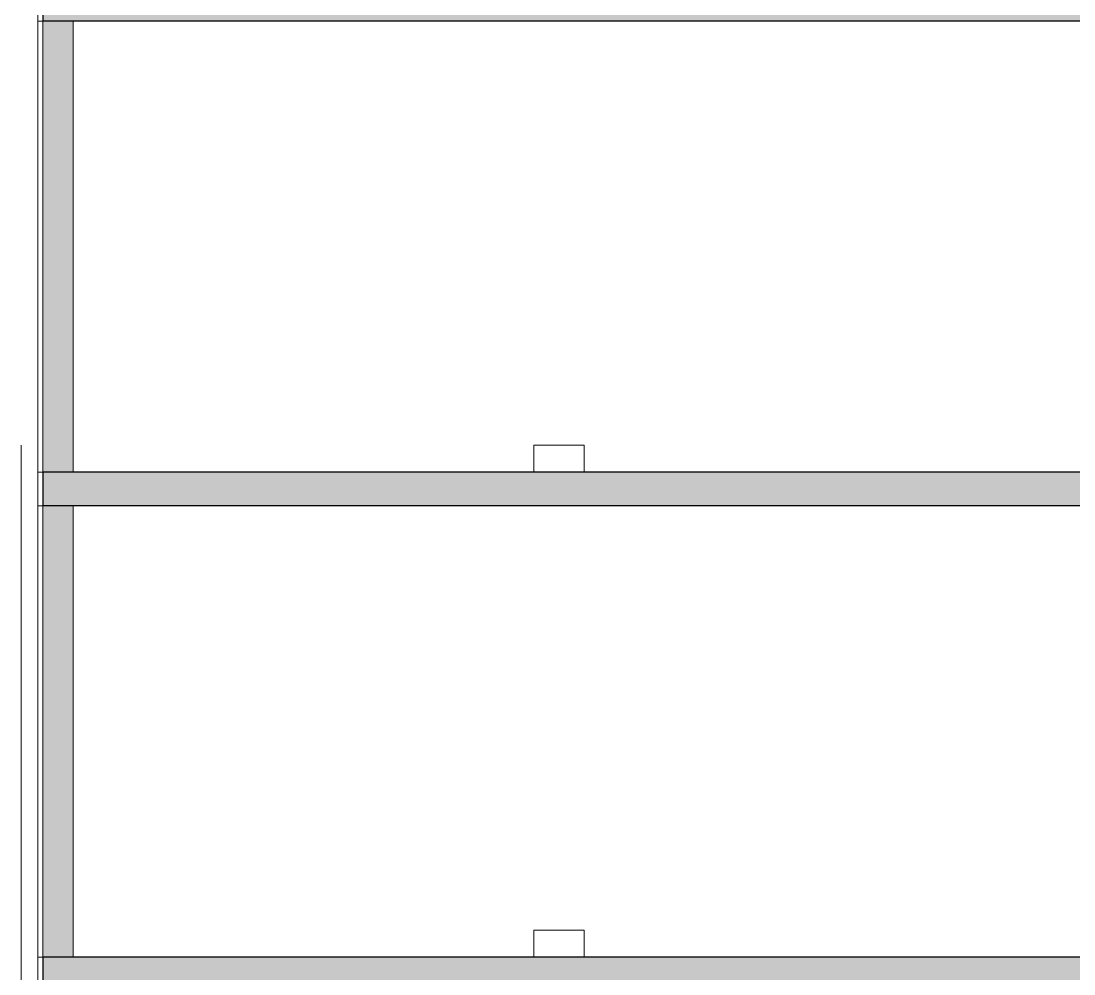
# Model space of a CAD drawing. Header units: metres. Extents: x -0.3 to 19.2, y -7 to 21.5.
# Drawn here: x 0.03 to 6.28, y 2.77 to 8.43 of the extents above; entities that cross this region are included whole.
import ezdxf

# ---------------------------------------------------------------- set-up
doc = ezdxf.new("R2010")
doc.units = ezdxf.units.M
doc.header["$MEASUREMENT"] = 0
for name, color, linetype in [('C_Schnitt C RB_1_110 Wand Aussen', 7, 'Continuous'), ('C_Schnitt C RB_1_210 Decke', 7, 'Continuous'), ('C_Schnitt C RB_1_270 Deckendurchbruchsymbol', 7, 'Continuous'), ('C_Schnitt C RB_1_840 Baulinien', 7, 'Continuous')]:
    doc.layers.add(name, color=color, linetype=linetype)
doc.linetypes.add('Grenze Grundstück', pattern='A,0,[1,415_260415_PP_VA_RB_2_3 Schn C1.Shx,S=0.00031746,R=0,X=0,Y=0],-0.04,0', length=0.04)

msp = doc.modelspace()

# ---------------------------------------------------------------- hatches: boundary and pattern name
at = {"layer": 'C_Schnitt C RB_1_110 Wand Aussen', "linetype": 'Continuous', "lineweight": 0, "true_color": 0x000000}
for points in [[(0.3394, 8.43), (0.1594, 8.43), (0.1594, 5.75), (0.3394, 5.75)], [(0.1594, 2.87), (0.3394, 2.87), (0.3394, 5.55), (0.1594, 5.55)]]:
    msp.add_hatch(color=18, dxfattribs=at).paths.add_polyline_path(points)
at = {"layer": 'C_Schnitt C RB_1_210 Decke', "linetype": 'Continuous', "lineweight": 0, "true_color": 0x000000}
for points in [[(0.1594, 8.43), (7.94, 8.43), (7.94, 8.625), (7.79, 8.625), (7.79, 8.63), (0.1594, 8.63)], [(0.1594, 5.55), (7.94, 5.55), (7.94, 5.745), (7.79, 5.745), (7.79, 5.75), (0.1594, 5.75)], [(0.1594, 2.87), (0.1594, 2.67), (8.04, 2.67), (8.04, 2.865), (7.89, 2.865), (7.89, 2.87)]]:
    msp.add_hatch(color=18, dxfattribs=at).paths.add_polyline_path(points)

# ---------------------------------------------------------------- linework, layer by layer
at = {"layer": 'C_Schnitt C RB_1_110 Wand Aussen', "color": 7, "linetype": 'Continuous', "lineweight": 18, "ltscale": 1000}
for p, q in [((0.1305, 5.75), (0.1305, 8.43)), ((0.1594, 8.43), (0.1311, 8.43)), ((0.1594, 8.43), (0.1594, 5.75)), ((0.3394, 8.43), (0.3394, 5.75)), ((0.1311, 5.75), (0.1594, 5.75)), ((0.1305, 2.87), (0.1305, 5.55)), ((0.1594, 5.55), (0.1311, 5.55)), ((0.1594, 5.55), (0.1594, 2.87)), ((0.3394, 5.55), (0.3394, 2.87)), ((0.1311, 2.87), (0.1594, 2.87))]:
    msp.add_line(p, q, dxfattribs=at)
at = {"layer": 'C_Schnitt C RB_1_210 Decke', "color": 7, "linetype": 'Continuous', "lineweight": 13, "ltscale": 1000}
for p, q in [((0.1305, 8.43), (0.1305, 8.63)), ((0.1305, 8.43), (0.1311, 8.43)), ((0.1305, 5.75), (0.1311, 5.75)), ((0.1305, 5.55), (0.1305, 5.75)), ((0.1305, 5.55), (0.1311, 5.55)), ((0.1305, 2.87), (0.1311, 2.87)), ((0.1305, 2.67), (0.1305, 2.87))]:
    msp.add_line(p, q, dxfattribs=at)
at = {"layer": 'C_Schnitt C RB_1_210 Decke', "color": 7, "linetype": 'Continuous', "lineweight": 25, "ltscale": 1000}
for p, q in [((0.1594, 8.63), (0.1594, 8.43)), ((0.3394, 8.43), (0.1594, 8.43)), ((6.655, 8.43), (0.3394, 8.43)), ((0.1594, 5.75), (0.1594, 5.55)), ((0.3394, 5.75), (0.1594, 5.75)), ((0.3394, 5.55), (0.1594, 5.55)), ((6.655, 5.55), (0.3394, 5.55)), ((0.1594, 2.87), (0.1594, 2.67)), ((0.3394, 2.87), (0.1594, 2.87))]:
    msp.add_line(p, q, dxfattribs=at)
at = {"layer": 'C_Schnitt C RB_1_210 Decke', "color": 7, "linetype": 'Continuous', "lineweight": 25, "ltscale": 1000, "flags": 128}
for points in [[(7.95, 5.75), (6.835, 5.75), (6.585, 5.75), (0.3394, 5.75)], [(8.05, 2.87), (6.835, 2.87), (6.585, 2.87), (0.3394, 2.87)]]:
    msp.add_lwpolyline(points, dxfattribs=at)
at = {"layer": 'C_Schnitt C RB_1_270 Deckendurchbruchsymbol', "color": 7, "linetype": 'Continuous', "lineweight": 13, "ltscale": 1000}
for p, q in [((3.075, 5.91), (3.375, 5.91)), ((3.075, 5.75), (3.075, 5.91)), ((3.375, 5.75), (3.375, 5.91)), ((3.075, 3.03), (3.375, 3.03)), ((3.075, 2.87), (3.075, 3.03)), ((3.375, 2.87), (3.375, 3.03))]:
    msp.add_line(p, q, dxfattribs=at)
at = {"layer": 'C_Schnitt C RB_1_840 Baulinien', "color": 86, "linetype": 'Grenze Grundstück', "lineweight": 13, "ltscale": 1000, "true_color": 0x107f01}
msp.add_line((0.03, -6.95), (0.03, 5.91), dxfattribs=at)

doc.saveas('drawing.dxf')
